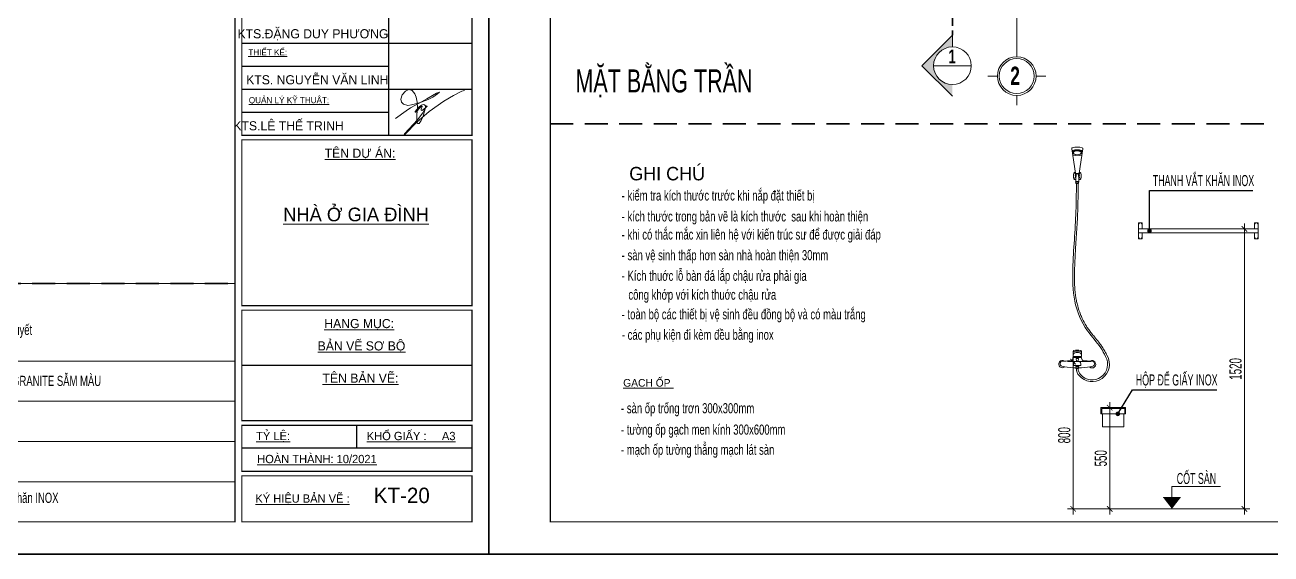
# Model space of a CAD drawing. Header units: millimetres. Extents: x 1336014 to 2939047, y -333549 to -60566.
# Drawn here: x 1393040 to 1399807, y -206472 to -203598 of the extents above; entities that cross this region are included whole.
import ezdxf
from ezdxf.enums import TextEntityAlignment as Align

# ---------------------------------------------------------------- set-up
doc = ezdxf.new("R2010")
doc.units = ezdxf.units.MM
doc.header["$MEASUREMENT"] = 0
doc.linetypes.add('CENTER2', pattern=[1.125, 0.75, -0.125, 0.125, -0.125])
doc.linetypes.add('HIDDEN', pattern=[0.375, 0.25, -0.125])
for name, color, linetype, lineweight in [('02.Thay', 145, 'Continuous', 15), ('05.Text', 253, 'Continuous', 18), ('08.Dim', 156, 'Continuous', 15), ('09.Hatch', 250, 'Continuous', 5), ('10.truc', 250, 'CENTER2', 20), ('11.Khung bo', 32, 'Continuous', 50), ('12.Khung', 36, 'Continuous', 25), ('AUDIT_I_140723151307-0', 7, 'Continuous', 5), ('AUDIT_I_140806231233-0', 7, 'Continuous', 5), ('CA-dim', 8, 'Continuous', 13), ('CA.cat 30', 30, 'Continuous', 35), ('CA.dim 08', 8, 'Continuous', 13), ('CA.noi that 15', 15, 'Continuous', 9), ('CA.vat lieu 08', 8, 'Continuous', 5), ('CCA - TUONG', 7, 'Continuous', 35)]:
    doc.layers.add(name, color=color, linetype=linetype, lineweight=lineweight)
doc.layers.add('H', color=250, linetype='Continuous')
doc.layers.add('text', color=7, linetype='Continuous')
doc.layers.add('Tpl_Bound', color=1, linetype='Continuous', plot=False)
doc.styles.add('AVANTHB', font='')
doc.styles.add('CA.JSC1', font='', dxfattribs={"width": 0.8})
doc.styles.get("Standard").update_dxf_attribs({"font": 'arial.ttf'})
doc.styles.add('TT5_Ghi chu 1', font='', dxfattribs={"width": 0.7, "height": 240})
doc.styles.add('TT5_Text Dim', font='hoatbif.shx', dxfattribs={"width": 0.6})
doc.styles.add('VnAvantH', font='')
doc.styles.get('AVANTHB').set_extended_font_data('.VnAvantH', bold=True)
doc.styles.get('CA.JSC1').set_extended_font_data('.VnAvantH')
doc.styles.get('TT5_Ghi chu 1').set_extended_font_data('.VnBlackH')
doc.styles.get('VnAvantH').set_extended_font_data('.VnAvantH')
doc.dimstyles.new('D25', dxfattribs={"dimscale": 25, "dimtxt": 2, "dimasz": 1, "dimexe": 1, "dimexo": 0, "dimgap": 0.5, "dimtad": 1, "dimdec": 0, "dimzin": 0, "dimdsep": 46, "dimtxsty": 'Standard', "dimblk": 'ARCHTICK', "dimcen": 0.09, "dimdle": 1, "dimclrd": 256, "dimclre": 256, "dimclrt": 7, "dimadec": 0, "dimazin": 0, "dimtfac": 1, "dimtdec": 0, "dimtix": 1, "dimtmove": 0, "dimatfit": 3, "dimldrblk": 'DOT', "dimfxl": 1, "dimtolj": 1, "dimtzin": 0, "dimarcsym": 0})
doc.dimstyles.new('TT5_Dim 1-30', dxfattribs={"dimscale": 30, "dimtxt": 2.2, "dimasz": 1, "dimexe": 1, "dimexo": 0, "dimgap": 0.5, "dimtad": 1, "dimdec": 0, "dimzin": 0, "dimdsep": 46, "dimtxsty": 'TT5_Text Dim', "dimblk": 'ARCHTICK', "dimcen": 0, "dimdle": 1, "dimclrd": 256, "dimclre": 256, "dimclrt": 1, "dimadec": 0, "dimazin": 0, "dimtfac": 0.015, "dimtdec": 0, "dimtix": 1, "dimtmove": 2, "dimatfit": 3, "dimfxl": 1, "dimtolj": 1, "dimtzin": 0, "dimlwd": -1, "dimlwe": -1, "dimarcsym": 1})

# ---------------------------------------------------------------- blocks, each defined once
blk = doc.blocks.new('100')
at = {"layer": '05.Text'}
blk.add_lwpolyline([(1899552, -936475), (1899782, -936308), (1899876, -936245), (1900054, -936151), (1900231, -936047), (1900445, -935926), (1900508, -935900), (1900466, -935942), (1900362, -936010), (1900262, -936062), (1900110, -936118), (1900012, -936151), (1899902, -936177), (1899819, -936193), (1899725, -936167), (1899683, -936120), (1899667, -936057), (1899693, -935958), (1899766, -935879), (1899840, -935843), (1899913, -935869), (1899970, -935937), (1900001, -936015), (1900022, -936120), (1900028, -936245), (1900017, -936396), (1900017, -936501), (1900017, -936564), (1900038, -936584), (1900064, -936584), (1900111, -936522), (1900153, -936428), (1900184, -936318), (1900200, -936235), (1900200, -936198), (1900184, -936177), (1900153, -936172), (1900116, -936188), (1900064, -936224), (1899981, -936323), (1899981, -936339), (1899996, -936339), (1900095, -936229), (1900122, -936208), (1900128, -936217), (1900106, -936276), (1900106, -936297), (1900122, -936302), (1900158, -936282), (1900221, -936229), (1900242, -936214), (1900231, -936199), (1900212, -936214), (1900197, -936249), (1900148, -936349), (1900028, -936501), (1899751, -936804), (1899740, -936825), (1899751, -936825), (1900017, -936553), (1900283, -936323), (1900602, -936099), (1900811, -935973), (1900994, -935885), (1901051, -935864), (1901051, -935864)], dxfattribs=at)
blk.add_lwpolyline([(1899552, -936475), (1899782, -936308), (1899876, -936245), (1900054, -936151), (1900231, -936047), (1900445, -935926), (1900508, -935900), (1900466, -935942), (1900362, -936010), (1900262, -936062), (1900110, -936118), (1900012, -936151), (1899902, -936177), (1899819, -936193), (1899725, -936167), (1899683, -936120), (1899667, -936057), (1899693, -935958), (1899766, -935879), (1899840, -935843), (1899913, -935869), (1899970, -935937), (1900001, -936015), (1900022, -936120), (1900028, -936245), (1900017, -936396), (1900017, -936501), (1900017, -936564), (1900038, -936584), (1900064, -936584), (1900111, -936522), (1900153, -936428), (1900184, -936318), (1900200, -936235), (1900200, -936198), (1900184, -936177), (1900153, -936172), (1900116, -936188), (1900064, -936224), (1899981, -936323), (1899981, -936339), (1899996, -936339), (1900095, -936229), (1900122, -936208), (1900128, -936217), (1900106, -936276), (1900106, -936297), (1900122, -936302), (1900158, -936282), (1900221, -936229), (1900242, -936214), (1900231, -936199), (1900212, -936214), (1900197, -936249), (1900148, -936349), (1900028, -936501), (1899751, -936804), (1899740, -936825), (1899751, -936825), (1900017, -936553), (1900283, -936323), (1900602, -936099), (1900811, -935973), (1900994, -935885), (1901051, -935864), (1901051, -935864)], dxfattribs=at)
blk.add_lwpolyline([(1899552, -936475), (1899782, -936308), (1899876, -936245), (1900054, -936151), (1900231, -936047), (1900445, -935926), (1900508, -935900), (1900466, -935942), (1900362, -936010), (1900262, -936062), (1900110, -936118), (1900012, -936151), (1899902, -936177), (1899819, -936193), (1899725, -936167), (1899683, -936120), (1899667, -936057), (1899693, -935958), (1899766, -935879), (1899840, -935843), (1899913, -935869), (1899970, -935937), (1900001, -936015), (1900022, -936120), (1900028, -936245), (1900017, -936396), (1900017, -936501), (1900017, -936564), (1900038, -936584), (1900064, -936584), (1900111, -936522), (1900153, -936428), (1900184, -936318), (1900200, -936235), (1900200, -936198), (1900184, -936177), (1900153, -936172), (1900116, -936188), (1900064, -936224), (1899981, -936323), (1899981, -936339), (1899996, -936339), (1900095, -936229), (1900122, -936208), (1900128, -936217), (1900106, -936276), (1900106, -936297), (1900122, -936302), (1900158, -936282), (1900221, -936229), (1900242, -936214), (1900231, -936199), (1900212, -936214), (1900197, -936249), (1900148, -936349), (1900028, -936501), (1899751, -936804), (1899740, -936825), (1899751, -936825), (1900017, -936553), (1900283, -936323), (1900602, -936099), (1900811, -935973), (1900994, -935885), (1901051, -935864), (1901051, -935864)], dxfattribs=at)
at = {"layer": '11.Khung bo', "const_width": 26.7}
for points in [[(1860913, -945240), (1860913, -916940), (1896063, -916940), (1896063, -945240)], [(1860913, -945240), (1860913, -916940), (1896063, -916940), (1896063, -945240)], [(1860913, -945240), (1860913, -916940), (1896063, -916940), (1896063, -945240)], [(1896213, -936840), (1901213, -936840), (1901213, -929840), (1896213, -929840)], [(1896213, -936840), (1901213, -936840), (1901213, -929840), (1896213, -929840)], [(1896213, -936840), (1901213, -936840), (1901213, -929840), (1896213, -929840)], [(1896213, -940540), (1901213, -940540), (1901213, -936940), (1896213, -936940)], [(1896213, -940540), (1901213, -940540), (1901213, -936940), (1896213, -936940)], [(1896213, -940540), (1901213, -940540), (1901213, -936940), (1896213, -936940)], [(1896213, -943040), (1901213, -943040), (1901213, -940640), (1896213, -940640)], [(1896213, -943040), (1901213, -943040), (1901213, -940640), (1896213, -940640)], [(1896213, -943040), (1901213, -943040), (1901213, -940640), (1896213, -940640)], [(1896213, -944140), (1901213, -944140), (1901213, -943140), (1896213, -943140)], [(1896213, -944140), (1901213, -944140), (1901213, -943140), (1896213, -943140)], [(1896213, -944140), (1901213, -944140), (1901213, -943140), (1896213, -943140)], [(1896213, -945240), (1901213, -945240), (1901213, -944240), (1896213, -944240)], [(1896213, -945240), (1901213, -945240), (1901213, -944240), (1896213, -944240)], [(1896213, -945240), (1901213, -945240), (1901213, -944240), (1896213, -944240)]]:
    blk.add_lwpolyline(points, close=True, dxfattribs=at)
at = {"layer": '12.Khung'}
for p, q in [((1899399, -929840), (1899399, -936840)), ((1899399, -929840), (1899399, -936840)), ((1899399, -929840), (1899399, -936840)), ((1896213, -934840), (1901213, -934840)), ((1896213, -934840), (1901213, -934840)), ((1896213, -934840), (1901213, -934840)), ((1896213, -935340), (1899399, -935340)), ((1896213, -935340), (1899399, -935340)), ((1896213, -935340), (1899399, -935340)), ((1896213, -935840), (1901213, -935840)), ((1896213, -935840), (1901213, -935840)), ((1896213, -935840), (1901213, -935840)), ((1896213, -936340), (1899399, -936340)), ((1896213, -936340), (1899399, -936340)), ((1896213, -936340), (1899399, -936340)), ((1901213, -941840), (1896213, -941840)), ((1901213, -941840), (1896213, -941840)), ((1901213, -941840), (1896213, -941840)), ((1898713, -943640), (1898713, -943140)), ((1898713, -943640), (1898713, -943140)), ((1898713, -943640), (1898713, -943140)), ((1901213, -943640), (1896213, -943640)), ((1901213, -943640), (1896213, -943640)), ((1901213, -943640), (1896213, -943640))]:
    blk.add_line(p, q, dxfattribs=at)
blk.add_lwpolyline([(1901579, -945940), (1901579, -916240), (1859580, -916240), (1859580, -945940)], close=True, dxfattribs=at)
blk.add_lwpolyline([(1901579, -945940), (1901579, -916240), (1859580, -916240), (1859580, -945940)], close=True, dxfattribs=at)
blk.add_lwpolyline([(1901579, -945940), (1901579, -916240), (1859580, -916240), (1859580, -945940)], close=True, dxfattribs=at)
at = {"layer": '05.Text', "style": 'VnAvantH'}
for s, p in [('KTS.§ÆNG DUY PH¦¥NG', (1899398, -934733)), ('KTS. NGUYÔN V¡N LINH', (1899398, -935733)), ('KTS.lª thÕ trinh', (1898428, -936733))]:
    blk.add_text(s, height=198, dxfattribs=at).set_placement(p, align=Align.RIGHT)
for s, height, p in [('%%UthiÕt kÕ:', 132, (1896355, -935102)), ('%%Uqu¶n lý kü thuËt:', 132, (1896366, -936143)), ('%%Utªn Dù ¸N:', 198, (1898013, -937329)), ('%%Unhµ ë gia ®×nh', 297, (1897112, -938709)), ('%%Uh¹ng môc:', 198, (1898005, -941030)), ('%%Uh¹ng môc:', 198, (1898005, -941030)), ('%%Uh¹ng môc:', 198, (1898005, -941030)), ('%%Ub¶n vÏ s¬ bé', 198, (1897861, -941515)), ('%%Ub¶n vÏ s¬ bé', 198, (1897861, -941515)), ('%%Ub¶n vÏ s¬ bé', 198, (1897861, -941515)), ('%%Utªn b¶n vÏ:', 198, (1897966, -942216)), ('%%Utªn b¶n vÏ:', 198, (1897966, -942216)), ('%%Utªn b¶n vÏ:', 198, (1897966, -942216)), ('%%Utû lÖ:', 180, (1896525, -943464)), ('%%UKHæ GIÊY :     A3', 180, (1898928, -943464)), ('%%Uhoµn thµnh: 10/2021', 180, (1896548, -943964)), ('%%Uký hiÖu b¶n vÏ :', 180, (1896508, -944823))]:
    blk.add_text(s, height=height, dxfattribs=at).set_placement(p)
blk = doc.blocks.new('DANHTRUC')
for p, q in [((980383, -947347), (980383, -947137)), ((979963, -947767), (979753, -947767)), ((980803, -947767), (981013, -947767)), ((980383, -948187), (980383, -948397))]:
    blk.add_line(p, q)
for radius in [420, 380]:
    blk.add_circle((980383, -947767), radius)
blk = doc.blocks.new('_ARCHTICK')
at = {"const_width": 0.15}
blk.add_lwpolyline([(-0.5, -0.5), (0.5, 0.5)], dxfattribs=at)
blk = doc.blocks.new('*D1550')
at = {"layer": '08.Dim', "transparency": 16777216}
for p, q in [((1398987.5, -205676.9), (1398900.3, -205676.9)), ((1398930.3, -205646.9), (1398930.3, -206256.8)), ((1398987.5, -206226.8), (1398900.3, -206226.8))]:
    blk.add_line(p, q, dxfattribs=at)
at = {"layer": 'Defpoints', "color": 0, "transparency": 16777216}
for p in [(1398987.5, -205676.9), (1398930.3, -206226.8), (1398987.5, -206226.8)]:
    blk.add_point(p, dxfattribs=at)
at = {"layer": '08.Dim', "transparency": 16777216, "xscale": 30, "yscale": 30, "zscale": 30}
for p, rotation in [((1398930.3, -205676.9), 90), ((1398930.3, -206226.8), 270)]:
    blk.add_blockref('_ARCHTICK', p, dxfattribs=dict(at, rotation=rotation))
at = {"layer": '08.Dim', "color": 1, "transparency": 16777216, "insert": (1398882.3, -205951.9), "char_height": 66, "attachment_point": 5, "rotation": 90, "style": 'TT5_Text Dim'}
blk.add_mtext('\\A1;550', dxfattribs=at)
blk = doc.blocks.new('¸d')
at = {"layer": 'CA.noi that 15'}
for p, q in [((-38692.5, -320176.6), (-38557.5, -320176.6)), ((-38692.5, -320210.4), (-38692.5, -320176.6)), ((-38562.5, -320181.6), (-38687.5, -320181.6)), ((-38687.5, -320181.6), (-38687.5, -320210.4)), ((-38562.5, -320210.4), (-38562.5, -320181.6)), ((-38557.5, -320176.6), (-38557.5, -320210.4)), ((-38557.5, -320210.4), (-38692.5, -320210.4))]:
    blk.add_line(p, q, dxfattribs=at)
blk.add_lwpolyline([(-38567.5, -320210.4), (-38567.5, -320281.6), (-38682.5, -320281.6), (-38682.5, -320210.4)], dxfattribs=at)
blk = doc.blocks.new('afdsf')
at = {"layer": 'CA.noi that 15'}
for p, q in [((-38298.2, -320250.4), (-38318.8, -320117.8)), ((-38279.7, -320250.4), (-38259.2, -320117.8)), ((-38299.5, -320253.7), (-38306.3, -320248)), ((-38295.8, -320253.7), (-38299.5, -320253.7)), ((-38298.2, -320253.7), (-38298.2, -320250.4)), ((-38295.8, -320268), (-38295.8, -320253.7)), ((-38282.1, -320253.7), (-38278.5, -320253.7)), ((-38282.1, -320268), (-38282.1, -320253.7)), ((-38279.7, -320253.7), (-38279.7, -320250.4)), ((-38278.5, -320253.7), (-38271.7, -320248)), ((-38299.5, -320268), (-38306.3, -320283.3)), ((-38295.8, -320268), (-38299.5, -320268)), ((-38296.8, -320268), (-38295.8, -320268)), ((-38296.8, -320295.3), (-38296.8, -320272.1)), ((-38281.4, -320295.3), (-38296.8, -320295.3)), ((-38296.8, -320299.3), (-38281.4, -320299.3)), ((-38296.1, -320304.7), (-38296.1, -320299.3)), ((-38293.9, -320307.2), (-38293.9, -320312.3)), ((-38293.7, -320299.3), (-38284.4, -320299.3)), ((-38284.4, -320307.2), (-38293.7, -320307.2)), ((-38284.2, -320307.2), (-38284.2, -320312.3)), ((-38282.1, -320268), (-38278.5, -320268)), ((-38282, -320299.3), (-38282, -320304.7)), ((-38281.4, -320295.3), (-38281.4, -320271.3)), ((-38278.5, -320268), (-38271.7, -320283.3)), ((-38265.6, -321251.6), (-38312.3, -321251.6)), ((-38311.3, -321217.4), (-38312.2, -321246.3)), ((-38265.8, -321246.3), (-38312.2, -321246.3)), ((-38310.2, -321246.3), (-38310.4, -321251.6)), ((-38292.1, -321270.7), (-38292.1, -321273.9)), ((-38290.4, -321270.7), (-38287.6, -321270.7)), ((-38286, -321270.7), (-38286, -321273.9)), ((-38267.7, -321246.3), (-38267.6, -321251.6)), ((-38266.7, -321217.4), (-38265.8, -321246.3)), ((-38296.9, -321299.9), (-38296.9, -321295.4)), ((-38296.9, -321299.9), (-38280.8, -321299.9)), ((-38296.1, -321299.9), (-38296.1, -321301)), ((-38296.1, -321301), (-38281.6, -321301)), ((-38295.1, -321304.9), (-38295.1, -321301)), ((-38284.2, -321312.3), (-38284.2, -321312.2)), ((-38282.9, -321304.9), (-38282.9, -321301)), ((-38281.6, -321299.9), (-38281.6, -321301)), ((-38280.8, -321299.9), (-38280.8, -321295.4))]:
    blk.add_line(p, q, dxfattribs=at)
for points in [[(-38289, -321270.7), (-38293.5, -321270.7), (-38295.9, -321257.4), (-38288.9, -321256.5)], [(-38289, -321270.7), (-38284.5, -321270.7), (-38282.1, -321257.4), (-38288.9, -321256.5)]]:
    blk.add_lwpolyline(points, dxfattribs=at)
blk.add_lwpolyline([(-38293.7, -321304.5), (-38284.3, -321304.5, -0.414214), (-38281.9, -321306.9), (-38281.9, -321309.9, -0.414214), (-38284.3, -321312.3), (-38293.7, -321312.3, -0.414214), (-38296.1, -321309.9), (-38296.1, -321306.9, -0.414214)], format="xyb", close=True, dxfattribs=at)
for centre, radius, start, end in [((-38314.8, -320117.2), 4.02, 108.79761, 188.81679), ((-38289, -320193.1), 84.2, 71.20239, 108.79761), ((-38263.2, -320117.2), 4.02, 351.18321, 71.20239), ((-38312.7, -320130.7), 4.02, 107.228, 188.81679), ((-38289, -320207.2), 84.2, 72.772, 107.228), ((-38289, -320237.3), 84.2, 73.58336, 106.41664), ((-38265.2, -320130.7), 4.02, 351.18321, 72.772), ((-38245.7, -320265.6), 63.9, 166.0233, 193.9767), ((-38303.8, -320251.2), 4.02, 90, 166.0233), ((-38289, -320336.3), 90.3, 96.2592, 99.46347), ((-38279.1, -320260.8), 21.6, 160.70548, 199.29452), ((-38289, -320232.9), 19.7, 242.07326, 297.92674), ((-38289, -320236.3), 19.7, 249.69968, 290.30032), ((-38289, -320336.3), 90.3, 80.53653, 83.7408), ((-38298.9, -320260.8), 21.6, 340.70548, 19.29452), ((-38274.1, -320251.2), 4.02, 13.9767, 90), ((-38332.2, -320265.6), 63.9, 346.0233, 13.9767), ((-38303.8, -320280.1), 4.02, 193.9767, 270), ((-38289, -320215.8), 69.9, 257.73835, 263.6304), ((-38294.8, -320297.3), 3.08, 148.02464, 211.97536), ((-38296.8, -320296.1), 0.803, 90, 148.02464), ((-38296.8, -320298.5), 0.803, 211.97536, 270), ((-38256.9, -320278.7), 40.4, 164.59285, 189.38997), ((-38299.1, -320297.3), 3.08, 319.28447, 40.71553), ((-38293.7, -320304.7), 2.41, 180, 270), ((-38291.1, -320297.3), 3.08, 139.28447, 220.71553), ((-38287.1, -320297.3), 3.08, 319.28447, 40.71553), ((-38284.4, -320304.7), 2.41, 270, 0), ((-38321.1, -320278.7), 40.4, 350.61003, 15.40715), ((-38279, -320297.3), 3.08, 139.28447, 220.71553), ((-38281.4, -320296.1), 0.803, 31.97536, 90), ((-38281.4, -320298.5), 0.803, 270, 328.02464), ((-38289, -320215.8), 69.9, 276.3696, 282.26165), ((-38283.3, -320297.3), 3.08, 328.02464, 31.97536), ((-38274.1, -320280.1), 4.02, 270, 346.0233), ((-38370, -321287.7), 20.1, 56.23563, 312.03004), ((-38289, -321251.6), 27.8, 34.67919, 145.32081), ((-38307.3, -321217.4), 4.02, 90, 180), ((-38307.3, -321223.4), 4.02, 90, 180), ((-38289, -321316.2), 104.5, 79.91747, 100.08253), ((-38289, -321277), 60.5, 72.39297, 107.60703), ((-38208.7, -321288.4), 94.1, 221.02888, 29.84229), ((-38208.7, -321288.4), 84.5, 221.02888, 29.84229), ((-38270.7, -321217.4), 4.02, 0, 90), ((-38270.7, -321223.4), 4.02, 0, 90), ((-38208.7, -321288.4), 20.1, 227.44985, 123.24426), ((-38369.1, -321286), 13.7, 93.03231, 254.87605), ((-38305.5, -321291.2), 3.21, 178.08219, 260.5953), ((-38288.9, -321191.3), 104.4, 260.5953, 279.33328), ((-38236, -321312.2), 57.8, 180, 221.02888), ((-38236, -321312.2), 48.2, 180, 221.02888), ((-38272.5, -321291.2), 3.21, 279.33328, 1.84639), ((-38208.9, -321286), 13.7, 285.12395, 86.96769)]:
    blk.add_arc(centre, radius, start, end, dxfattribs=at)
for centre, major_axis, ratio in [((-38289, -320138.1), (-24.2, 0), 0.492288), ((-38288.8, -320139.6), (21.6, -0.4), 0.480422)]:
    blk.add_ellipse(centre, major_axis=major_axis, ratio=ratio, dxfattribs=at)
for points, knots in [([(-38293.9, -320312.3), (-38294.2, -320360.5), (-38295.3, -320513.2), (-38315.8, -320723.1), (-38314.2, -320946.3), (-38253, -321096.5), (-38170.3, -321179.5), (-38143.7, -321230.4), (-38135.4, -321246.4)], [0, 0, 0, 0, 144.508502, 457.787406, 633.406563, 809.018854, 926.646693, 980.639125, 980.639125, 980.639125, 980.639125]), ([(-38284.2, -320312.4), (-38284.4, -320330.6), (-38284.5, -320348.8), (-38284.9, -320382.2), (-38285.1, -320397.4), (-38285.6, -320424), (-38285.9, -320435.2), (-38286.6, -320455.7), (-38286.9, -320464.9), (-38287.7, -320483.3), (-38288.1, -320492.4), (-38289.5, -320520), (-38290.6, -320538.3), (-38294, -320593.2), (-38296.5, -320629.8), (-38299.5, -320679.7), (-38300.3, -320693), (-38301.6, -320717.8), (-38302.1, -320729.3), (-38303, -320750.7), (-38303.4, -320760.7), (-38303.9, -320780.5), (-38304.2, -320790.4), (-38304.5, -320820.2), (-38304.4, -320839.9), (-38302.8, -320871.5), (-38301.9, -320883.3), (-38299.7, -320904.6), (-38298.5, -320914), (-38295.8, -320931.4), (-38294.3, -320939.3), (-38290.9, -320955.2), (-38289, -320963.1), (-38282.6, -320986.7), (-38277.5, -321002.2), (-38268.6, -321024.7), (-38265.5, -321032.1), (-38255.4, -321053.7), (-38247.8, -321067.8), (-38235.3, -321087.8), (-38231, -321094.2), (-38221.8, -321107.1), (-38216.8, -321113.7), (-38206.5, -321126.6), (-38201.2, -321133), (-38188, -321148.8), (-38180.1, -321158.2), (-38169.7, -321171.7), (-38166.9, -321175.3), (-38162, -321182), (-38159.8, -321185.1), (-38156.4, -321190.1), (-38155.1, -321192), (-38151.3, -321197.9), (-38148.8, -321201.9), (-38144, -321210), (-38141.7, -321214), (-38135.1, -321226), (-38131, -321234), (-38126.8, -321241.9)], [0, 0, 0, 0, 67.877121, 67.877121, 124.65304, 124.65304, 166.69513, 166.69513, 200.930722, 200.930722, 235.166314, 235.166314, 303.637498, 303.637498, 440.579865, 440.579865, 490.560181, 490.560181, 533.538778, 533.538778, 570.662893, 570.662893, 607.787008, 607.787008, 682.035238, 682.035238, 727.0732, 727.0732, 763.128626, 763.128626, 793.90814, 793.90814, 824.687653, 824.687653, 886.24668, 886.24668, 916.453467, 916.453467, 976.867041, 976.867041, 1006.423841, 1006.423841, 1037.610174, 1037.610174, 1068.796507, 1068.796507, 1114.385518, 1114.385518, 1131.259849, 1131.259849, 1144.761911, 1144.761911, 1153.292739, 1153.292739, 1170.354396, 1170.354396, 1187.416052, 1187.416052, 1220.589637, 1220.589637, 1220.589637, 1220.589637]), ([(-38312.3, -321251.6), (-38312.5, -321254.5), (-38312.7, -321259.6), (-38315.9, -321266.5), (-38327.1, -321269.3), (-38344.4, -321270.7), (-38360.4, -321271.7), (-38369.3, -321272.3)], [0, 0, 0, 0, 8.847228, 15.427678, 20.753253, 41.771502, 68.563153, 68.563153, 68.563153, 68.563153]), ([(-38265.6, -321251.6), (-38265.5, -321254.5), (-38265.3, -321259.6), (-38262.1, -321266.5), (-38250.9, -321269.3), (-38233.6, -321270.7), (-38217.6, -321271.7), (-38208.7, -321272.3)], [0, 0, 0, 0, 8.847228, 15.427678, 20.753253, 41.771502, 68.563153, 68.563153, 68.563153, 68.563153]), ([(-38296.1, -321307.1), (-38317.3, -321307.2), (-38343.2, -321306.7), (-38368.2, -321300.4), (-38372.7, -321299.3)], [8.737967, 8.737967, 8.737967, 8.737967, 87.490203, 104.838021, 104.838021, 104.838021, 104.838021]), ([(-38308.7, -321291.1), (-38308.6, -321287.3), (-38308.1, -321282.9), (-38306.4, -321278.3), (-38305.3, -321276.8), (-38299.7, -321273.9), (-38294, -321273.9), (-38289, -321273.9)], [7.183044, 7.183044, 7.183044, 7.183044, 24.507056, 27.8323, 29.968242, 33.330957, 56.15404, 56.15404, 56.15404, 56.15404]), ([(-38269.3, -321291.1), (-38269.4, -321287.3), (-38269.9, -321282.9), (-38271.6, -321278.3), (-38272.7, -321276.8), (-38278.3, -321273.9), (-38284, -321273.9), (-38289, -321273.9)], [7.183044, 7.183044, 7.183044, 7.183044, 24.507056, 27.8323, 29.968242, 33.330957, 56.15404, 56.15404, 56.15404, 56.15404]), ([(-38281.9, -321307.1), (-38260.7, -321307.2), (-38234.8, -321306.7), (-38209.8, -321300.4), (-38205.3, -321299.3)], [8.737967, 8.737967, 8.737967, 8.737967, 87.490203, 104.838021, 104.838021, 104.838021, 104.838021])]:
    blk.add_open_spline(points, degree=3, knots=knots, dxfattribs=at)
blk = doc.blocks.new('_DOT')
blk.add_line((-0.5, 0), (-1, 0))
at = {"const_width": 0.5}
blk.add_lwpolyline([(-0.25, 0, 1), (0.25, 0, 1)], format="xyb", close=True, dxfattribs=at)
blk = doc.blocks.new('*D1551')
at = {"layer": '08.Dim', "transparency": 16777216}
for p, q in [((1398827.9, -205426.8), (1398701.9, -205426.8)), ((1398731.9, -206256.8), (1398731.9, -205396.8)), ((1398827.9, -206226.8), (1398701.9, -206226.8))]:
    blk.add_line(p, q, dxfattribs=at)
at = {"layer": 'Defpoints', "color": 0, "transparency": 16777216}
for p in [(1398731.9, -205426.8), (1398827.9, -205426.8), (1398827.9, -206226.8)]:
    blk.add_point(p, dxfattribs=at)
at = {"layer": '08.Dim', "transparency": 16777216, "xscale": 30, "yscale": 30, "zscale": 30}
for p, rotation in [((1398731.9, -205426.8), 90), ((1398731.9, -206226.8), 270)]:
    blk.add_blockref('_ARCHTICK', p, dxfattribs=dict(at, rotation=rotation))
at = {"layer": '08.Dim', "color": 1, "transparency": 16777216, "insert": (1398683.9, -205826.8), "char_height": 66, "attachment_point": 5, "rotation": 90, "style": 'TT5_Text Dim'}
blk.add_mtext('\\A1;800', dxfattribs=at)
blk = doc.blocks.new('*D1549')
at = {"layer": '08.Dim', "transparency": 16777216}
for p, q in [((1399661.9, -206256.8), (1399661.9, -204676.5)), ((1399560.4, -204706.5), (1399691.9, -204706.5)), ((1399560.4, -206226.8), (1399691.9, -206226.8))]:
    blk.add_line(p, q, dxfattribs=at)
at = {"layer": 'Defpoints', "color": 0, "transparency": 16777216}
for p in [(1399560.4, -204706.5), (1399661.9, -204706.5), (1399560.4, -206226.8)]:
    blk.add_point(p, dxfattribs=at)
at = {"layer": '08.Dim', "transparency": 16777216, "xscale": 30, "yscale": 30, "zscale": 30}
for p, rotation in [((1399661.9, -204706.5), 90), ((1399661.9, -206226.8), 270)]:
    blk.add_blockref('_ARCHTICK', p, dxfattribs=dict(at, rotation=rotation))
at = {"layer": '08.Dim', "color": 1, "transparency": 16777216, "insert": (1399613.9, -205466.7), "char_height": 66, "attachment_point": 5, "rotation": 90, "style": 'TT5_Text Dim'}
blk.add_mtext('\\A1;1520', dxfattribs=at)
blk = doc.blocks.new('sss')
at = {"layer": 'CA.vat lieu 08'}
for p, q in [((35692.5, -291339.5), (35692.5, -291283.5)), ((35692.5, -291283.5), (35956.5, -291283.5))]:
    blk.add_line(p, q, dxfattribs=at)
blk.add_lwpolyline([(35692.5, -291404.2, 0, 100, 0), (35692.5, -291339.5, 100, 100, 0)], format="xyseb", dxfattribs=at)

msp = doc.modelspace()

# ---------------------------------------------------------------- hatches: boundary and pattern name
at = {"layer": '09.Hatch'}
msp.add_hatch(color=256, dxfattribs=at).paths.add_polyline_path([(1398076.4, -203717.3), (1398076.4, -203653.2), (1397910.1, -203819.6), (1398076.4, -203985.9), (1398076.4, -203921.8, -0.414214), (1397974.2, -203819.6, -0.414214)])

# ---------------------------------------------------------------- linework, layer by layer
at = {"layer": '02.Thay'}
for p, q in [((1397910.1, -203819.6), (1398076.4, -203653.2)), ((1398076.4, -203653.2), (1398076.4, -203717.3)), ((1398076.4, -203653.2), (1398076.4, -203717.3)), ((1397910.1, -203819.6), (1398076.4, -203985.9)), ((1398178.7, -203819.6), (1397974.2, -203819.6)), ((1398178.7, -203819.6), (1397974.2, -203819.6))]:
    msp.add_line(p, q, dxfattribs=at)
msp.add_circle((1398076.4, -203819.6), 102.3, dxfattribs=at)
msp.add_circle((1398076.4, -203819.6), 102.3, dxfattribs=at)
at = {"layer": '08.Dim'}
for p, q in [((1391371.7, -205642.5), (1394180.1, -205642.5)), ((1391371.7, -205860.8), (1394180.1, -205860.8)), ((1391371.7, -206079.2), (1394180.1, -206079.2))]:
    msp.add_line(p, q, dxfattribs=at)
for points in [[(1391371.7, -205002), (1394180.1, -205002), (1394180.1, -205424.1), (1391371.7, -205424.1)], [(1391371.7, -205424.1), (1394180.1, -205424.1), (1394180.1, -206297.4), (1391371.7, -206297.4)]]:
    msp.add_lwpolyline(points, close=True, dxfattribs=at)
at = {"layer": '10.truc'}
msp.add_line((1398425.9, -199222.5), (1398425.9, -203744.6), dxfattribs=at)
at = {"layer": 'CA.dim 08'}
msp.add_line((1398764.9, -206226.8), (1399560.4, -206226.8), dxfattribs=at)
at = {"layer": 'CA.noi that 15'}
for points in [[(1399107.1, -204706.5), (1399107.1, -204672.9), (1399107.1, -204672.9), (1399087.1, -204672.9), (1399087.1, -204672.9), (1399087.1, -204760.2), (1399087.1, -204760.2), (1399107.1, -204760.2), (1399107.1, -204760.2), (1399107.1, -204726.5)], [(1399717.1, -204706.5), (1399717.1, -204672.9), (1399717.1, -204672.9), (1399737.1, -204672.9), (1399737.1, -204672.9), (1399737.1, -204760.2), (1399737.1, -204760.2), (1399717.1, -204760.2), (1399717.1, -204760.2), (1399717.1, -204726.5)]]:
    msp.add_lwpolyline(points, dxfattribs=at)
msp.add_lwpolyline([(1399087.1, -204726.5), (1399087.1, -204726.5), (1399737.1, -204726.5), (1399737.1, -204726.5), (1399737.1, -204706.5), (1399737.1, -204706.5), (1399087.1, -204706.5), (1399087.1, -204706.5)], close=True, dxfattribs=at)
for centre in [(1399089.5, -204676.9), (1399104.7, -204676.9), (1399719.5, -204676.9), (1399734.7, -204676.9), (1399089.5, -204756.1), (1399104.7, -204756.1), (1399719.5, -204756.1), (1399734.7, -204756.1)]:
    msp.add_circle(centre, 1.45, dxfattribs=at)
at = {"layer": 'CCA - TUONG', "color": 1, "linetype": 'HIDDEN', "ltscale": 200}
msp.add_line((1398076.4, -199203.4), (1398076.4, -203653.2), dxfattribs=at)
at = {"layer": 'CCA - TUONG', "color": 6, "linetype": 'HIDDEN', "ltscale": 500}
for p, q in [((1395892.6, -204134.5), (1399828.3, -204134.5)), ((1385392.7, -205002), (1394180.1, -205002))]:
    msp.add_line(p, q, dxfattribs=at)
at = {"layer": 'Tpl_Bound', "color": 1}
for points in [[(1385059.4, -206472.4), (1385059.4, -199047.5), (1395559.3, -199047.5), (1395559.3, -206472.4)], [(1395559.3, -206472.4), (1395559.3, -199047.5), (1406059.2, -199047.5), (1406059.2, -206472.4)]]:
    msp.add_lwpolyline(points, close=True, dxfattribs=at)

# ---------------------------------------------------------------- block references
at = {"layer": '05.Text', "xscale": 0.25, "yscale": 0.25, "zscale": 0.25}
for name, p in [('100', (920164.5, 30012.5)), ('100', (930664.4, 30012.5)), ('DANHTRUC', (1153330.1, 33065.8))]:
    msp.add_blockref(name, p, dxfattribs=at)
at = {"layer": 'CA.cat 30'}
msp.add_blockref('sss', (1363575.8, 85177.4), dxfattribs=at)
at = {"layer": 'CA.noi that 15'}
msp.add_blockref('afdsf', (1437043.4, 115847.1), dxfattribs=at)
at = {"layer": 'CA.vat lieu 08'}
msp.add_blockref('¸d', (1437574.5, 114499.7), dxfattribs=at)

# ---------------------------------------------------------------- texts
at = {"layer": '05.Text', "style": 'AVANTHB', "width": 0.7}
msp.add_text('1', height=75, dxfattribs=at).set_placement((1398075.1, -203769.4), align=Align.MIDDLE_CENTER)
at = {"layer": '05.Text', "width": 0.7}
for s, height, style, p in [('MÆT B»NG TRÇN', 125, 'TT5_Ghi chu 1', (1396029.2, -203964.6)), ('2', 100, 'AVANTHB', (1398390.5, -203924.7))]:
    msp.add_text(s, height=height, dxfattribs=dict(at, style=style)).set_placement(p)
at = {"layer": '05.Text', "style": 'VnAvantH'}
msp.add_text('KT-20', height=83.63, dxfattribs=at).set_placement((1395238.6, -206195.3), align=Align.RIGHT)
at = {"layer": 'AUDIT_I_140723151307-0', "style": 'CA.JSC1'}
msp.add_text('%%Ug¹ch èp ', height=41.667, dxfattribs=at).set_placement((1396288.7, -205563.1))
at = {"layer": 'AUDIT_I_140806231233-0', "style": 'CA.JSC1'}
msp.add_text('ghi chó', height=72.92, dxfattribs=at).set_placement((1396321.5, -204442.3))
at = {"layer": 'AUDIT_I_140806231233-0', "style": 'CA.JSC1', "width": 0.6}
for s, p in [('thanh v¾t kh¨n inox', (1399164.1, -204473.5)), ('hép ®Ó giÊy inox', (1399072.1, -205556.5)), ('cèt sµn', (1399294.4, -206091.7))]:
    msp.add_text(s, height=60, dxfattribs=at).set_placement(p)
at = {"layer": 'text', "style": 'TT5_Text Dim', "width": 0.7}
for s, p in [('- kiÓm tra kÝch th\xadíc tr\xadíc khi n¾p ®Æt thiÕt bÞ', (1396280.8, -204551.8)), ('- kÝch th\xadíc trong b¶n vÏ lµ kÝch th\xadíc  sau khi hoµn thiÖn', (1396280.8, -204665.5)), ('- khi cã th¾c m¾c xin liªn hÖ víi kiÕn tróc s\xad ®Ó ®\xadîc gi¶i ®¸p', (1396280.8, -204763.7)), ('- sµn vÖ sinh thÊp h¬n sµn nhµ hoµn thiÖn 30mm', (1396280.8, -204876)), ('- KÝch thuíc lç bµn ®¸ l¾p chËu röa ph¶i gia  ', (1396280.8, -204988.1)), ('     c«ng khíp víi kÝch thuíc chËu röa         ', (1396245.6, -205090.7)), ('- toµn bé c¸c thiÕt bÞ vÖ sinh ®Òu ®ång bé vµ cã mµu tr¾ng', (1396280.8, -205197.2)), ('- c¸c phô kiÖn ®i kÌm ®Òu b»ng inox ', (1396281.5, -205308.3)), ('- sµn èp trèng tr¬n 300x300mm ', (1396277.1, -205707.6)), ('- t\xadêng èp g¹ch men kÝnh 300x600mm', (1396277.1, -205823.7)), ('- m¹ch èp t\xadêng th¼ng m¹ch l¸t sµn', (1396277.1, -205932.9))]:
    msp.add_text(s, height=55, dxfattribs=at).set_placement(p)
msp.add_text('-nÕu cã v\xadíng m¾c ph¶i liªn hÖ víi thiÕt kÕ ®Ó cã biÖn ph¸p gi¶i quyÕt', height=55, dxfattribs=at).set_placement((1391472.2, -205254.3), align=Align.MIDDLE_LEFT)
for s, p in [('B¡NG VIÒN §¸ GRANITE SÉM MµU', (1393453.9, -205559)), ('thanh v¾t kh¨n INOX', (1393222.5, -206194.3))]:
    msp.add_text(s, height=55, dxfattribs=at).set_placement(p, align=Align.RIGHT)

# ---------------------------------------------------------------- dimensions: what is measured, and where the dimension line sits
at = {"layer": '08.Dim'}
for base, p1, p2, picture, middle in [((1399661.9, -204706.5), (1399560.4, -206226.8), (1399560.4, -204706.5), '*D1549', (1399613.9, -205466.7)), ((1398731.9, -205426.8), (1398827.9, -206226.8), (1398827.9, -205426.8), '*D1551', (1398683.9, -205826.8)), ((1398930.3, -206226.8), (1398987.5, -205676.9), (1398987.5, -206226.8), '*D1550', (1398882.3, -205951.9))]:
    dim = msp.add_linear_dim(base=base, p1=p1, p2=p2, angle=90, dimstyle='TT5_Dim 1-30', dxfattribs=at)
    dim.commit()
    dim.dimension.update_dxf_attribs({"geometry": picture, "text_midpoint": middle})

# ---------------------------------------------------------------- leaders
at = {"layer": 'CA-dim'}
msp.add_leader([(1399146.4, -204716.1), (1399146.4, -204496.6), (1399707.5, -204496.6)], dimstyle='D25', dxfattribs=at)
at = {"layer": 'H'}
msp.add_leader([(1398974.7, -205710.8), (1399054.4, -205579.6), (1399511.7, -205579.6)], dimstyle='D25', dxfattribs=at)

doc.saveas('drawing.dxf')
